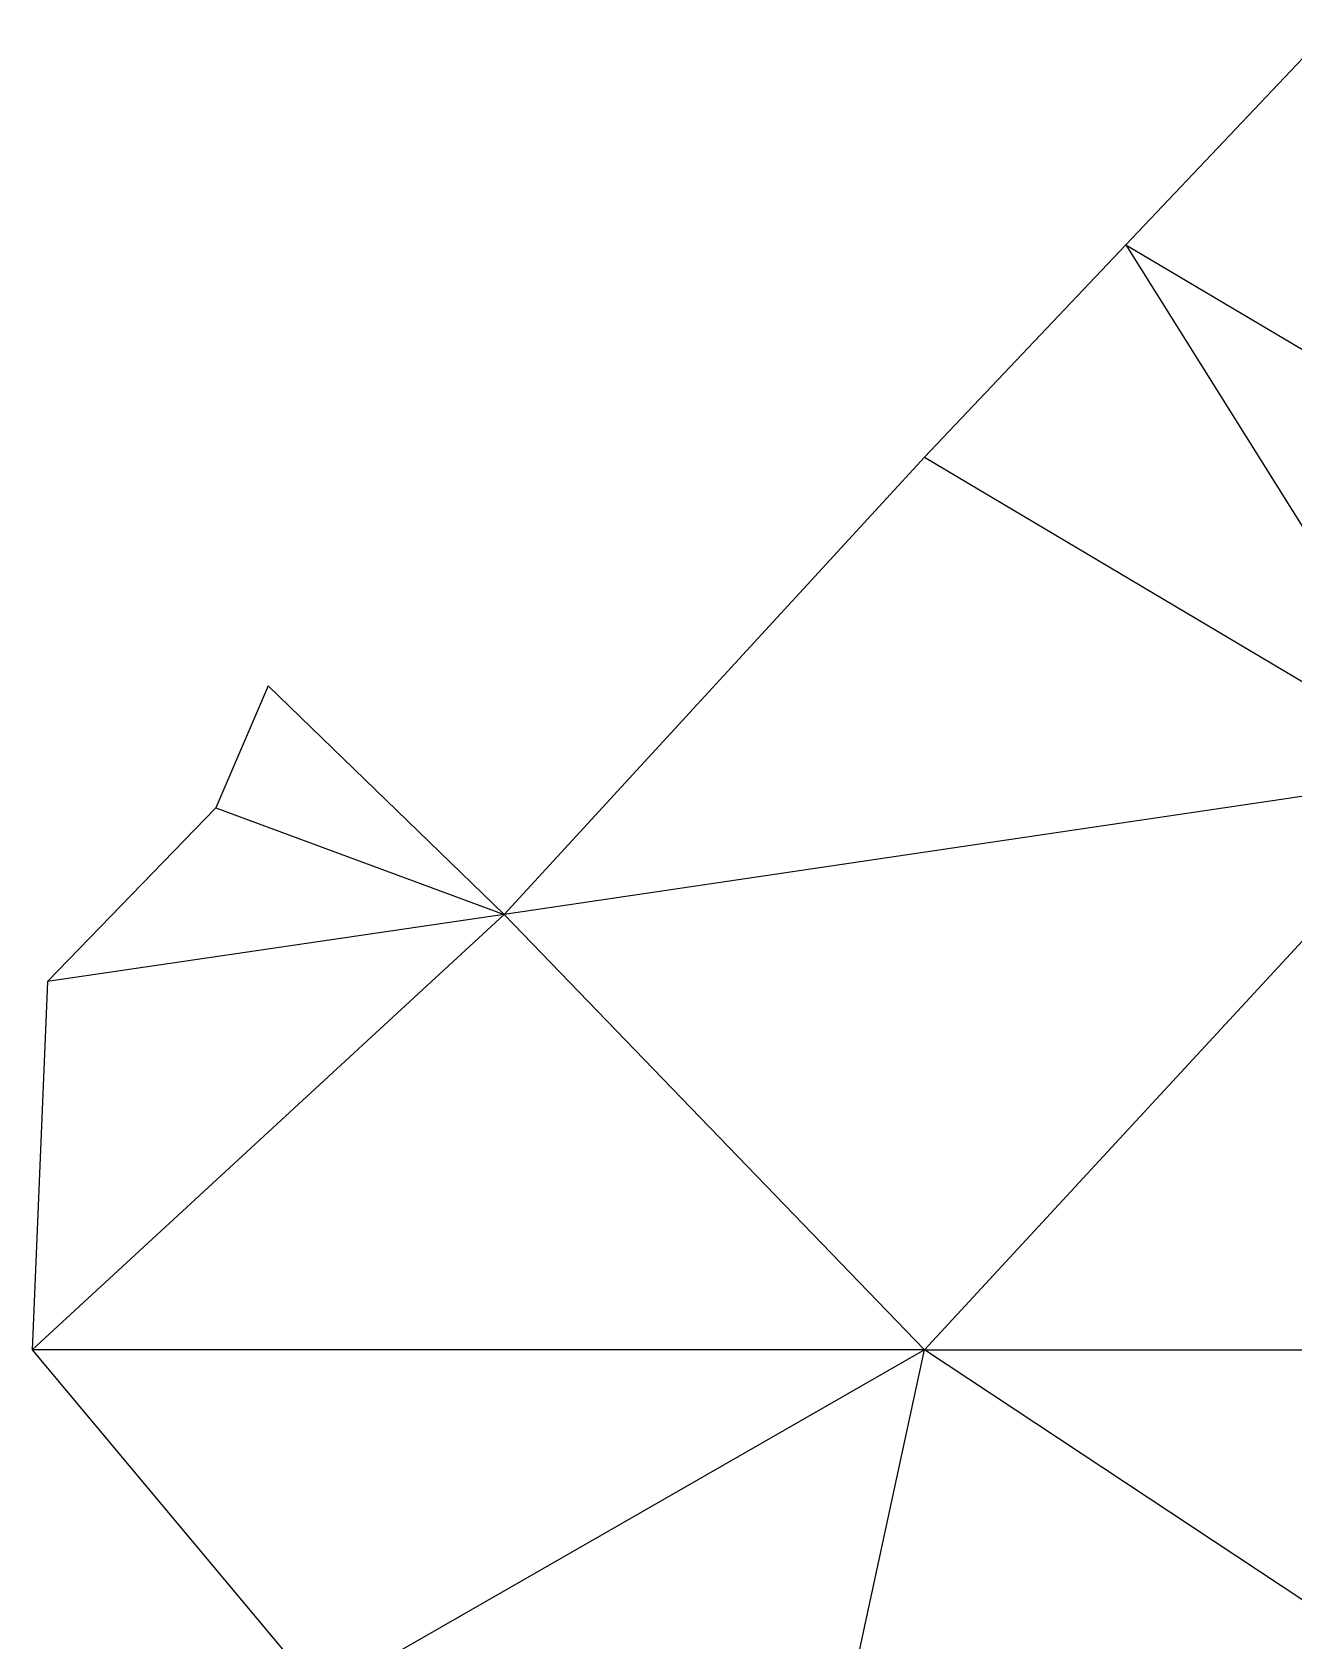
# Model space of a CAD drawing. Header units: inches. Extents: x 2000000 to 2613718, y 1000000 to 1269741.
# Drawn here: x 2611371.1 to 2611654, y 1269108.1 to 1269468.5 of the extents above; entities that cross this region are included whole.
import ezdxf

# ---------------------------------------------------------------- set-up
doc = ezdxf.new("R2010")
doc.units = ezdxf.units.IN
doc.header["$MEASUREMENT"] = 0

msp = doc.modelspace()

# ---------------------------------------------------------------- linework, layer by layer
for points in [[(2611661.47, 1269468.51, 245.59), (2611616.3, 1269420.9, 245.48)], [(2611661.47, 1269468.51, 245.59), (2611616.3, 1269420.9, 245.48)], [(2611616.3, 1269420.9, 245.48), (2611571.12, 1269373.29, 245.4)], [(2611616.3, 1269420.9, 245.48), (2611571.12, 1269373.29, 245.4)], [(2611616.3, 1269420.9, 245.48), (2611676.04, 1269385.48, 245.62)], [(2611616.3, 1269420.9, 245.48), (2611690.6, 1269302.46, 245.62)], [(2611616.3, 1269420.9, 245.48), (2611676.04, 1269385.48, 245.62)], [(2611616.3, 1269420.9, 245.48), (2611690.6, 1269302.46, 245.62)], [(2611571.12, 1269373.29, 245.4), (2611476.92, 1269270.84, 245.31)], [(2611571.12, 1269373.29, 245.4), (2611476.92, 1269270.84, 245.31)], [(2611571.12, 1269373.29, 245.4), (2611690.6, 1269302.46, 245.62)], [(2611571.12, 1269373.29, 245.4), (2611690.6, 1269302.46, 245.62)], [(2611424.02, 1269322.06, 245.28), (2611412.28, 1269294.76, 245.27)], [(2611424.02, 1269322.06, 245.28), (2611412.28, 1269294.76, 245.27)], [(2611476.92, 1269270.84, 245.31), (2611424.02, 1269322.06, 245.28)], [(2611476.92, 1269270.84, 245.31), (2611424.02, 1269322.06, 245.28)], [(2611690.6, 1269302.46, 245.62), (2611476.92, 1269270.84, 245.31)], [(2611690.6, 1269302.46, 245.62), (2611476.92, 1269270.84, 245.31)], [(2611571.12, 1269173.29, 245.43), (2611690.6, 1269302.46, 245.62)], [(2611571.12, 1269173.29, 245.43), (2611690.6, 1269302.46, 245.62)], [(2611412.28, 1269294.76, 245.27), (2611374.58, 1269255.84, 245.25)], [(2611412.28, 1269294.76, 245.27), (2611374.58, 1269255.84, 245.25)], [(2611412.28, 1269294.76, 245.27), (2611476.92, 1269270.84, 245.31)], [(2611412.28, 1269294.76, 245.27), (2611476.92, 1269270.84, 245.31)], [(2611371.12, 1269173.29, 245.24), (2611476.92, 1269270.84, 245.31)], [(2611371.12, 1269173.29, 245.24), (2611476.92, 1269270.84, 245.31)], [(2611476.92, 1269270.84, 245.31), (2611374.58, 1269255.84, 245.25)], [(2611476.92, 1269270.84, 245.31), (2611374.58, 1269255.84, 245.25)], [(2611476.92, 1269270.84, 245.31), (2611571.12, 1269173.29, 245.43)], [(2611476.92, 1269270.84, 245.31), (2611571.12, 1269173.29, 245.43)], [(2611374.58, 1269255.84, 245.25), (2611371.12, 1269173.29, 245.24)], [(2611374.58, 1269255.84, 245.25), (2611371.12, 1269173.29, 245.24)], [(2611371.12, 1269173.29, 245.24), (2611435.96, 1269095.79, 245.28)], [(2611571.12, 1269173.29, 245.43), (2611371.12, 1269173.29, 245.24)], [(2611371.12, 1269173.29, 245.24), (2611435.96, 1269095.79, 245.28)], [(2611571.12, 1269173.29, 245.43), (2611371.12, 1269173.29, 245.24)], [(2611571.12, 1269173.29, 245.43), (2611435.96, 1269095.79, 245.28)], [(2611571.12, 1269173.29, 245.43), (2611435.96, 1269095.79, 245.28)], [(2611549.92, 1269075.21, 245.44), (2611571.12, 1269173.29, 245.43)], [(2611549.92, 1269075.21, 245.44), (2611571.12, 1269173.29, 245.43)], [(2611671.21, 1269107.17, 245.73), (2611571.12, 1269173.29, 245.43)], [(2611571.12, 1269173.29, 245.43), (2611771.12, 1269173.29, 246.04)], [(2611671.21, 1269107.17, 245.73), (2611571.12, 1269173.29, 245.43)], [(2611571.12, 1269173.29, 245.43), (2611771.12, 1269173.29, 246.04)]]:
    msp.add_polyline3d(points)

doc.saveas('drawing.dxf')
